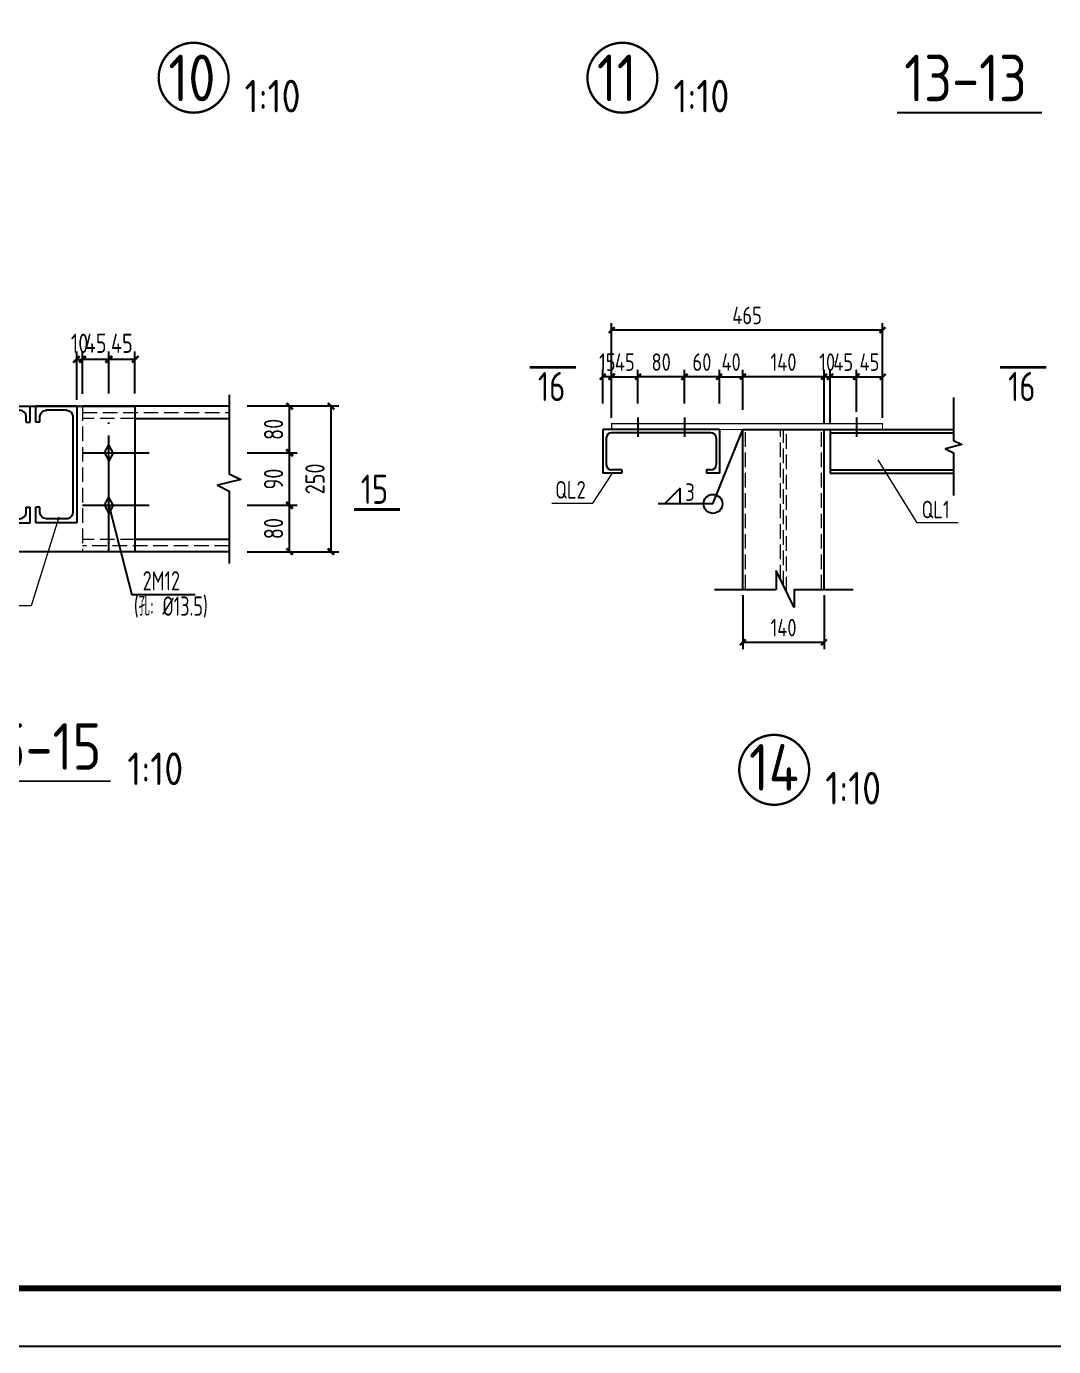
# Model space of a CAD drawing. Header units: millimetres. Extents: x 865974 to 875117, y 41124 to 44891.
# Drawn here: x 869996.1 to 870172.4, y 41123.6 to 41350.1 of the extents above; entities that cross this region are included whole.
import ezdxf

# ---------------------------------------------------------------- set-up
doc = ezdxf.new("R2010")
doc.units = ezdxf.units.MM
doc.header["$LTSCALE"] = 1000
doc.header["$MEASUREMENT"] = 0
doc.linetypes.add('DASH', pattern=[0.35, 0.25, -0.1])
doc.linetypes.add('DOTE', pattern=[2.42, 2, -0.2, 0.02, -0.2])
for name, color, linetype, lineweight in [('1', 4, 'Continuous', 70), ('D3', 62, 'Continuous', 9), ('LZ', 64, 'Continuous', 9), ('数字', 3, 'Continuous', 9)]:
    doc.layers.add(name, color=color, linetype=linetype, lineweight=lineweight)
for name, color, linetype in [('AXIS', 3, 'Continuous'), ('D1', 112, 'Continuous'), ('D2', 6, 'Continuous'), ('DIM', 7, 'Continuous'), ('DOTE', 1, 'DOTE'), ('M_Thin', 7, 'Continuous'), ('PUB_DIM', 3, 'Continuous'), ('文字', 7, 'Continuous'), ('标注', 7, 'Continuous'), ('桩', 6, 'Continuous')]:
    doc.layers.add(name, color=color, linetype=linetype)
doc.styles.add('GBHZ', font='gbenor.shx', dxfattribs={"width": 0.9, "bigfont": 'gbcbig.shx'})
doc.dimstyles.new('Y10', dxfattribs={"dimscale": 0, "dimtxt": 3, "dimasz": 0.01, "dimexe": 1.2, "dimexo": 1, "dimgap": 1, "dimtad": 1, "dimdec": 0, "dimlfac": 10, "dimzin": 0, "dimdsep": 46, "dimtxsty": 'GBHZ', "dimblk1": 'DX', "dimblk2": 'DX', "dimsah": 1, "dimcen": 0.09, "dimdle": 1, "dimadec": 0, "dimazin": 0, "dimtfac": 1, "dimtdec": 0, "dimtix": 1, "dimtmove": 2, "dimatfit": 3, "dimldrblk": 'DX', "dimfxl": 0, "dimtolj": 1, "dimtzin": 0, "dimarcsym": 0})
doc.dimstyles.new('Y10(110)', dxfattribs={"dimscale": 1.1, "dimtxt": 3, "dimasz": 0.01, "dimexe": 1.2, "dimexo": 1, "dimgap": 1, "dimtad": 1, "dimdec": 0, "dimlfac": 10, "dimzin": 0, "dimdsep": 46, "dimtxsty": 'GBHZ', "dimblk1": 'DX', "dimblk2": 'DX', "dimsah": 1, "dimcen": 0.09, "dimdle": 1, "dimadec": 0, "dimazin": 0, "dimtfac": 1, "dimtdec": 0, "dimtix": 1, "dimtmove": 2, "dimatfit": 3, "dimldrblk": 'DX', "dimfxl": 0, "dimtolj": 1, "dimtzin": 0, "dimarcsym": 0})

# ---------------------------------------------------------------- blocks, each defined once
blk = doc.blocks.new('DX')
at = {"color": 0, "linetype": 'ByBlock', "const_width": 40}
blk.add_lwpolyline([(-54, -51), (46, 49)], dxfattribs=at)
blk = doc.blocks.new('*D566')
at = {"layer": 'Defpoints', "color": 0, "linetype": 'ByBlock', "transparency": 16777216}
for p in [(870032.84, 41285.01), (870032.84, 41259.97), (870048.34, 41259.97)]:
    blk.add_point(p, dxfattribs=at)
at = {"layer": 'DIM', "color": 0, "linetype": 'ByBlock', "lineweight": -2, "transparency": 16777216}
for p, q in [((870033.94, 41285.01), (870049.66, 41285.01)), ((870048.34, 41285), (870048.34, 41259.98)), ((870033.94, 41259.97), (870049.66, 41259.97))]:
    blk.add_line(p, q, dxfattribs=at)
at = {"layer": 'DIM', "color": 0, "linetype": 'ByBlock', "lineweight": -2, "transparency": 16777216, "xscale": 0.011, "yscale": 0.011, "zscale": 0.011}
for p, rotation in [((870048.34, 41285.01), 90), ((870048.34, 41259.97), 270)]:
    blk.add_blockref('DX', p, dxfattribs=dict(at, rotation=rotation))
at = {"layer": 'DIM', "color": 0, "linetype": 'ByBlock', "transparency": 16777216, "insert": (870045.59, 41272.49), "char_height": 3.3, "attachment_point": 5, "rotation": 90, "style": 'GBHZ'}
blk.add_mtext('\\A1;250', dxfattribs=at)
blk = doc.blocks.new('*D567')
at = {"layer": 'Defpoints', "color": 0, "linetype": 'ByBlock', "transparency": 16777216}
for p in [(870010.19, 41293.01), (870010.19, 41286.06), (870014.69, 41286.06)]:
    blk.add_point(p, dxfattribs=at)
at = {"layer": 'DIM', "color": 0, "linetype": 'ByBlock', "lineweight": -2, "transparency": 16777216}
for p, q in [((870010.18, 41293.01), (870010.17, 41293.01)), ((870010.19, 41287.16), (870010.19, 41294.33)), ((870014.69, 41293.01), (870010.19, 41293.01)), ((870014.69, 41287.16), (870014.69, 41294.33)), ((870014.7, 41293.01), (870014.71, 41293.01))]:
    blk.add_line(p, q, dxfattribs=at)
at = {"layer": 'DIM', "color": 0, "linetype": 'ByBlock', "lineweight": -2, "transparency": 16777216, "xscale": 0.011, "yscale": 0.011, "zscale": 0.011}
blk.add_blockref('DX', (870010.19, 41293.01), dxfattribs=at)
at = {"layer": 'DIM', "color": 0, "linetype": 'ByBlock', "lineweight": -2, "transparency": 16777216, "xscale": 0.011, "yscale": 0.011, "zscale": 0.011, "rotation": 180}
blk.add_blockref('DX', (870014.69, 41293.01), dxfattribs=at)
at = {"layer": 'DIM', "color": 0, "linetype": 'ByBlock', "transparency": 16777216, "insert": (870012.44, 41295.76), "char_height": 3.3, "attachment_point": 5, "style": 'GBHZ'}
blk.add_mtext('\\A1;45', dxfattribs=at)
blk = doc.blocks.new('*D568')
at = {"layer": 'Defpoints', "color": 0, "linetype": 'ByBlock', "transparency": 16777216}
for p in [(870005.69, 41293.01), (870005.69, 41286.01), (870004.69, 41284.97)]:
    blk.add_point(p, dxfattribs=at)
at = {"layer": 'DIM', "color": 0, "linetype": 'ByBlock', "lineweight": -2, "transparency": 16777216}
for p, q in [((870004.68, 41293.01), (870004.67, 41293.01)), ((870004.69, 41286.07), (870004.69, 41294.33)), ((870004.69, 41293.01), (870005.69, 41293.01)), ((870005.69, 41287.11), (870005.69, 41294.33)), ((870005.7, 41293.01), (870005.71, 41293.01))]:
    blk.add_line(p, q, dxfattribs=at)
at = {"layer": 'DIM', "color": 0, "linetype": 'ByBlock', "lineweight": -2, "transparency": 16777216, "xscale": 0.011, "yscale": 0.011, "zscale": 0.011}
blk.add_blockref('DX', (870004.69, 41293.01), dxfattribs=at)
at = {"layer": 'DIM', "color": 0, "linetype": 'ByBlock', "lineweight": -2, "transparency": 16777216, "xscale": 0.011, "yscale": 0.011, "zscale": 0.011, "rotation": 180}
blk.add_blockref('DX', (870005.69, 41293.01), dxfattribs=at)
at = {"layer": 'DIM', "color": 0, "linetype": 'ByBlock', "transparency": 16777216, "insert": (870005.19, 41295.76), "char_height": 3.3, "attachment_point": 5, "style": 'GBHZ'}
blk.add_mtext('\\A1;10', dxfattribs=at)
blk = doc.blocks.new('*D569')
at = {"layer": 'Defpoints', "color": 0, "linetype": 'ByBlock', "transparency": 16777216}
for p in [(870010.19, 41293.02), (870005.69, 41286.01), (870010.19, 41286.08)]:
    blk.add_point(p, dxfattribs=at)
at = {"layer": 'DIM', "color": 0, "linetype": 'ByBlock', "lineweight": -2, "transparency": 16777216}
for p, q in [((870005.68, 41293.02), (870005.67, 41293.02)), ((870005.69, 41287.11), (870005.69, 41294.34)), ((870005.69, 41293.02), (870010.19, 41293.02)), ((870010.19, 41287.18), (870010.19, 41294.34)), ((870010.2, 41293.02), (870010.21, 41293.02))]:
    blk.add_line(p, q, dxfattribs=at)
at = {"layer": 'DIM', "color": 0, "linetype": 'ByBlock', "lineweight": -2, "transparency": 16777216, "xscale": 0.011, "yscale": 0.011, "zscale": 0.011}
blk.add_blockref('DX', (870005.69, 41293.02), dxfattribs=at)
at = {"layer": 'DIM', "color": 0, "linetype": 'ByBlock', "lineweight": -2, "transparency": 16777216, "xscale": 0.011, "yscale": 0.011, "zscale": 0.011, "rotation": 180}
blk.add_blockref('DX', (870010.19, 41293.02), dxfattribs=at)
at = {"layer": 'DIM', "color": 0, "linetype": 'ByBlock', "transparency": 16777216, "insert": (870007.94, 41295.77), "char_height": 3.3, "attachment_point": 5, "style": 'GBHZ'}
blk.add_mtext('\\A1;45', dxfattribs=at)
blk = doc.blocks.new('*D570')
at = {"layer": 'Defpoints', "color": 0, "linetype": 'ByBlock', "transparency": 16777216}
for p in [(870032.84, 41267.96), (870041.23, 41267.96), (870032.84, 41259.97)]:
    blk.add_point(p, dxfattribs=at)
at = {"layer": 'DIM', "color": 0, "linetype": 'ByBlock', "lineweight": -2, "transparency": 16777216}
for p, q in [((870033.94, 41267.96), (870042.55, 41267.96)), ((870041.23, 41259.98), (870041.23, 41267.95)), ((870033.94, 41259.97), (870042.55, 41259.97))]:
    blk.add_line(p, q, dxfattribs=at)
at = {"layer": 'DIM', "color": 0, "linetype": 'ByBlock', "lineweight": -2, "transparency": 16777216, "xscale": 0.011, "yscale": 0.011, "zscale": 0.011}
for p, rotation in [((870041.23, 41267.96), 90), ((870041.23, 41259.97), 270)]:
    blk.add_blockref('DX', p, dxfattribs=dict(at, rotation=rotation))
at = {"layer": 'DIM', "color": 0, "linetype": 'ByBlock', "transparency": 16777216, "insert": (870038.48, 41263.97), "char_height": 3.3, "attachment_point": 5, "rotation": 90, "style": 'GBHZ'}
blk.add_mtext('\\A1;80', dxfattribs=at)
blk = doc.blocks.new('*D571')
at = {"layer": 'Defpoints', "color": 0, "linetype": 'ByBlock', "transparency": 16777216}
for p in [(870032.84, 41276.97), (870041.23, 41276.97), (870032.84, 41267.96)]:
    blk.add_point(p, dxfattribs=at)
at = {"layer": 'DIM', "color": 0, "linetype": 'ByBlock', "lineweight": -2, "transparency": 16777216}
for p, q in [((870033.94, 41276.97), (870042.55, 41276.97)), ((870041.23, 41267.97), (870041.23, 41276.96)), ((870033.94, 41267.96), (870042.55, 41267.96))]:
    blk.add_line(p, q, dxfattribs=at)
at = {"layer": 'DIM', "color": 0, "linetype": 'ByBlock', "lineweight": -2, "transparency": 16777216, "xscale": 0.011, "yscale": 0.011, "zscale": 0.011}
for p, rotation in [((870041.23, 41276.97), 90), ((870041.23, 41267.96), 270)]:
    blk.add_blockref('DX', p, dxfattribs=dict(at, rotation=rotation))
at = {"layer": 'DIM', "color": 0, "linetype": 'ByBlock', "transparency": 16777216, "insert": (870038.48, 41272.47), "char_height": 3.3, "attachment_point": 5, "rotation": 90, "style": 'GBHZ'}
blk.add_mtext('\\A1;90', dxfattribs=at)
blk = doc.blocks.new('*D572')
at = {"layer": 'Defpoints', "color": 0, "linetype": 'ByBlock', "transparency": 16777216}
for p in [(870032.84, 41285.01), (870041.23, 41285.01), (870032.84, 41276.97)]:
    blk.add_point(p, dxfattribs=at)
at = {"layer": 'DIM', "color": 0, "linetype": 'ByBlock', "lineweight": -2, "transparency": 16777216}
for p, q in [((870033.94, 41285.01), (870042.55, 41285.01)), ((870041.23, 41276.98), (870041.23, 41285)), ((870033.94, 41276.97), (870042.55, 41276.97))]:
    blk.add_line(p, q, dxfattribs=at)
at = {"layer": 'DIM', "color": 0, "linetype": 'ByBlock', "lineweight": -2, "transparency": 16777216, "xscale": 0.011, "yscale": 0.011, "zscale": 0.011}
for p, rotation in [((870041.23, 41285.01), 90), ((870041.23, 41276.97), 270)]:
    blk.add_blockref('DX', p, dxfattribs=dict(at, rotation=rotation))
at = {"layer": 'DIM', "color": 0, "linetype": 'ByBlock', "transparency": 16777216, "insert": (870038.48, 41280.99), "char_height": 3.3, "attachment_point": 5, "rotation": 90, "style": 'GBHZ'}
blk.add_mtext('\\A1;80', dxfattribs=at)
blk = doc.blocks.new('fe')
at = {"layer": 'D2'}
for p, q in [((868173.85, 41251.28, 15.4), (868180.85, 41251.28, 15.4)), ((868173.85, 41251.28, 15.4), (868173.85, 41231.28, 15.4)), ((868175.61, 41250.59, 15.4), (868179.09, 41250.6, 15.4)), ((868180.84, 41248.57, 15.4), (868180.85, 41251.28, 15.4)), ((868174.53, 41249.41, 15.4), (868174.53, 41233.04, 15.4)), ((868180.17, 41248.57, 15.4), (868180.17, 41249.51, 15.4)), ((868180.17, 41248.57, 15.4), (868180.84, 41248.57, 15.4)), ((868180.17, 41233.04, 15.4), (868180.18, 41233.98, 15.4)), ((868180.18, 41233.98, 15.4), (868180.85, 41233.98, 15.4)), ((868180.85, 41231.28, 15.4), (868180.85, 41233.98, 15.4)), ((868175.61, 41231.95, 15.4), (868179.09, 41231.96, 15.4)), ((868173.85, 41231.28, 15.4), (868180.85, 41231.28, 15.4))]:
    blk.add_line(p, q, dxfattribs=at)
for centre, start, end in [((868175.61, 41249.51, 15.4), 89.9549, 185.6464), ((868179.09, 41249.52, 15.4), 359.9549, 89.9549), ((868175.61, 41233.04, 15.4), 179.9549, 269.9549), ((868179.09, 41233.04, 15.4), 269.9549, 359.9549)]:
    blk.add_arc(centre, 1.08, start, end, dxfattribs=at)
blk = doc.blocks.new('*D626')
at = {"layer": 'Defpoints', "color": 0, "linetype": 'ByBlock', "transparency": 16777216}
for p in [(870119.02, 41290.03), (870119.02, 41283.34), (870133.02, 41280.97)]:
    blk.add_point(p, dxfattribs=at)
at = {"layer": 'DIM', "color": 0, "linetype": 'ByBlock', "lineweight": -2, "transparency": 16777216}
for p, q in [((870119.02, 41284.34), (870119.02, 41291.23)), ((870133.02, 41281.97), (870133.02, 41291.23)), ((870133.01, 41290.03), (870119.03, 41290.03))]:
    blk.add_line(p, q, dxfattribs=at)
at = {"layer": 'DIM', "color": 0, "linetype": 'ByBlock', "lineweight": -2, "transparency": 16777216, "xscale": 0.01, "yscale": 0.01, "zscale": 0.01, "rotation": 180}
blk.add_blockref('DX', (870119.02, 41290.03), dxfattribs=at)
at = {"layer": 'DIM', "color": 0, "linetype": 'ByBlock', "lineweight": -2, "transparency": 16777216, "xscale": 0.01, "yscale": 0.01, "zscale": 0.01}
blk.add_blockref('DX', (870133.02, 41290.03), dxfattribs=at)
at = {"layer": 'DIM', "color": 0, "linetype": 'ByBlock', "transparency": 16777216, "insert": (870126.02, 41292.53), "char_height": 3, "attachment_point": 5, "style": 'GBHZ'}
blk.add_mtext('\\A1;140', dxfattribs=at)
blk = doc.blocks.new('*D627')
at = {"layer": 'Defpoints', "color": 0, "linetype": 'ByBlock', "transparency": 16777216}
for p in [(870119.02, 41253.52), (870133.02, 41253.52), (870133.02, 41244.47)]:
    blk.add_point(p, dxfattribs=at)
at = {"layer": 'DIM', "color": 0, "linetype": 'ByBlock', "lineweight": -2, "transparency": 16777216}
for p, q in [((870119.02, 41252.52), (870119.02, 41243.27)), ((870133.02, 41252.52), (870133.02, 41243.27)), ((870119.03, 41244.47), (870133.01, 41244.47))]:
    blk.add_line(p, q, dxfattribs=at)
at = {"layer": 'DIM', "color": 0, "linetype": 'ByBlock', "lineweight": -2, "transparency": 16777216, "xscale": 0.01, "yscale": 0.01, "zscale": 0.01, "rotation": 180}
blk.add_blockref('DX', (870119.02, 41244.47), dxfattribs=at)
at = {"layer": 'DIM', "color": 0, "linetype": 'ByBlock', "lineweight": -2, "transparency": 16777216, "xscale": 0.01, "yscale": 0.01, "zscale": 0.01}
blk.add_blockref('DX', (870133.02, 41244.47), dxfattribs=at)
at = {"layer": 'DIM', "color": 0, "linetype": 'ByBlock', "transparency": 16777216, "insert": (870126.02, 41246.97), "char_height": 3, "attachment_point": 5, "style": 'GBHZ'}
blk.add_mtext('\\A1;140', dxfattribs=at)
blk = doc.blocks.new('*D641')
at = {"layer": 'Defpoints', "color": 0, "linetype": 'ByBlock', "transparency": 16777216}
for p in [(870109.02, 41290.03), (870109.02, 41284.44), (870115.02, 41284.44)]:
    blk.add_point(p, dxfattribs=at)
at = {"layer": 'DIM', "color": 0, "linetype": 'ByBlock', "lineweight": -2, "transparency": 16777216}
for p, q in [((870109.02, 41285.44), (870109.02, 41291.23)), ((870115.02, 41285.44), (870115.02, 41291.23)), ((870115.01, 41290.03), (870109.03, 41290.03))]:
    blk.add_line(p, q, dxfattribs=at)
at = {"layer": 'DIM', "color": 0, "linetype": 'ByBlock', "lineweight": -2, "transparency": 16777216, "xscale": 0.01, "yscale": 0.01, "zscale": 0.01, "rotation": 180}
blk.add_blockref('DX', (870109.02, 41290.03), dxfattribs=at)
at = {"layer": 'DIM', "color": 0, "linetype": 'ByBlock', "lineweight": -2, "transparency": 16777216, "xscale": 0.01, "yscale": 0.01, "zscale": 0.01}
blk.add_blockref('DX', (870115.02, 41290.03), dxfattribs=at)
at = {"layer": 'DIM', "color": 0, "linetype": 'ByBlock', "transparency": 16777216, "insert": (870112.02, 41292.53), "char_height": 3, "attachment_point": 5, "style": 'GBHZ'}
blk.add_mtext('\\A1;60', dxfattribs=at)
blk = doc.blocks.new('*D642')
at = {"layer": 'Defpoints', "color": 0, "linetype": 'ByBlock', "transparency": 16777216}
for p in [(870101.02, 41290.03), (870101.02, 41284.44), (870109.02, 41284.44)]:
    blk.add_point(p, dxfattribs=at)
at = {"layer": 'DIM', "color": 0, "linetype": 'ByBlock', "lineweight": -2, "transparency": 16777216}
for p, q in [((870101.02, 41285.44), (870101.02, 41291.23)), ((870109.02, 41285.44), (870109.02, 41291.23)), ((870109.01, 41290.03), (870101.03, 41290.03))]:
    blk.add_line(p, q, dxfattribs=at)
at = {"layer": 'DIM', "color": 0, "linetype": 'ByBlock', "lineweight": -2, "transparency": 16777216, "xscale": 0.01, "yscale": 0.01, "zscale": 0.01, "rotation": 180}
blk.add_blockref('DX', (870101.02, 41290.03), dxfattribs=at)
at = {"layer": 'DIM', "color": 0, "linetype": 'ByBlock', "lineweight": -2, "transparency": 16777216, "xscale": 0.01, "yscale": 0.01, "zscale": 0.01}
blk.add_blockref('DX', (870109.02, 41290.03), dxfattribs=at)
at = {"layer": 'DIM', "color": 0, "linetype": 'ByBlock', "transparency": 16777216, "insert": (870105.02, 41292.53), "char_height": 3, "attachment_point": 5, "style": 'GBHZ'}
blk.add_mtext('\\A1;80', dxfattribs=at)
blk = doc.blocks.new('*D643')
at = {"layer": 'Defpoints', "color": 0, "linetype": 'ByBlock', "transparency": 16777216}
for p in [(870119.02, 41290.03), (870115.02, 41284.44), (870119.02, 41284.44)]:
    blk.add_point(p, dxfattribs=at)
at = {"layer": 'DIM', "color": 0, "linetype": 'ByBlock', "lineweight": -2, "transparency": 16777216}
for p, q in [((870115.02, 41285.44), (870115.02, 41291.23)), ((870119.02, 41285.44), (870119.02, 41291.23)), ((870115.01, 41290.03), (870115, 41290.03)), ((870115.02, 41290.03), (870119.02, 41290.03)), ((870119.03, 41290.03), (870119.04, 41290.03))]:
    blk.add_line(p, q, dxfattribs=at)
at = {"layer": 'DIM', "color": 0, "linetype": 'ByBlock', "lineweight": -2, "transparency": 16777216, "xscale": 0.01, "yscale": 0.01, "zscale": 0.01}
blk.add_blockref('DX', (870115.02, 41290.03), dxfattribs=at)
at = {"layer": 'DIM', "color": 0, "linetype": 'ByBlock', "lineweight": -2, "transparency": 16777216, "xscale": 0.01, "yscale": 0.01, "zscale": 0.01, "rotation": 180}
blk.add_blockref('DX', (870119.02, 41290.03), dxfattribs=at)
at = {"layer": 'DIM', "color": 0, "linetype": 'ByBlock', "transparency": 16777216, "insert": (870117.02, 41292.53), "char_height": 3, "attachment_point": 5, "style": 'GBHZ'}
blk.add_mtext('\\A1;40', dxfattribs=at)
blk = doc.blocks.new('*D644')
at = {"layer": 'Defpoints', "color": 0, "linetype": 'ByBlock', "transparency": 16777216}
for p in [(870101.02, 41290.03), (870101.02, 41284.44), (870096.51, 41281.97)]:
    blk.add_point(p, dxfattribs=at)
at = {"layer": 'DIM', "color": 0, "linetype": 'ByBlock', "lineweight": -2, "transparency": 16777216}
for p, q in [((870096.51, 41282.97), (870096.51, 41291.23)), ((870101.02, 41285.44), (870101.02, 41291.23)), ((870096.5, 41290.03), (870096.49, 41290.03)), ((870096.51, 41290.03), (870101.02, 41290.03)), ((870101.03, 41290.03), (870101.04, 41290.03))]:
    blk.add_line(p, q, dxfattribs=at)
at = {"layer": 'DIM', "color": 0, "linetype": 'ByBlock', "lineweight": -2, "transparency": 16777216, "xscale": 0.01, "yscale": 0.01, "zscale": 0.01}
blk.add_blockref('DX', (870096.51, 41290.03), dxfattribs=at)
at = {"layer": 'DIM', "color": 0, "linetype": 'ByBlock', "lineweight": -2, "transparency": 16777216, "xscale": 0.01, "yscale": 0.01, "zscale": 0.01, "rotation": 180}
blk.add_blockref('DX', (870101.02, 41290.03), dxfattribs=at)
at = {"layer": 'DIM', "color": 0, "linetype": 'ByBlock', "transparency": 16777216, "insert": (870098.77, 41292.53), "char_height": 3, "attachment_point": 5, "style": 'GBHZ'}
blk.add_mtext('\\A1;45', dxfattribs=at)
blk = doc.blocks.new('*D645')
at = {"layer": 'Defpoints', "color": 0, "linetype": 'ByBlock', "transparency": 16777216}
for p in [(870095.02, 41290.03), (870095.02, 41284.44), (870096.51, 41281.97)]:
    blk.add_point(p, dxfattribs=at)
at = {"layer": 'DIM', "color": 0, "linetype": 'ByBlock', "lineweight": -2, "transparency": 16777216}
for p, q in [((870095.02, 41285.44), (870095.02, 41291.23)), ((870096.51, 41282.97), (870096.51, 41291.23)), ((870095.01, 41290.03), (870095, 41290.03)), ((870096.51, 41290.03), (870095.02, 41290.03)), ((870096.52, 41290.03), (870096.53, 41290.03))]:
    blk.add_line(p, q, dxfattribs=at)
at = {"layer": 'DIM', "color": 0, "linetype": 'ByBlock', "lineweight": -2, "transparency": 16777216, "xscale": 0.01, "yscale": 0.01, "zscale": 0.01}
blk.add_blockref('DX', (870095.02, 41290.03), dxfattribs=at)
at = {"layer": 'DIM', "color": 0, "linetype": 'ByBlock', "lineweight": -2, "transparency": 16777216, "xscale": 0.01, "yscale": 0.01, "zscale": 0.01, "rotation": 180}
blk.add_blockref('DX', (870096.51, 41290.03), dxfattribs=at)
at = {"layer": 'DIM', "color": 0, "linetype": 'ByBlock', "transparency": 16777216, "insert": (870095.77, 41292.53), "char_height": 3, "attachment_point": 5, "style": 'GBHZ'}
blk.add_mtext('\\A1;15', dxfattribs=at)
blk = doc.blocks.new('*D646')
at = {"layer": 'Defpoints', "color": 0, "linetype": 'ByBlock', "transparency": 16777216}
for p in [(870134.02, 41290.03), (870133.02, 41280.97), (870134.02, 41280.97)]:
    blk.add_point(p, dxfattribs=at)
at = {"layer": 'DIM', "color": 0, "linetype": 'ByBlock', "lineweight": -2, "transparency": 16777216}
for p, q in [((870133.02, 41281.97), (870133.02, 41291.23)), ((870134.02, 41281.97), (870134.02, 41291.23)), ((870133.01, 41290.03), (870133, 41290.03)), ((870133.02, 41290.03), (870134.02, 41290.03)), ((870134.03, 41290.03), (870134.04, 41290.03))]:
    blk.add_line(p, q, dxfattribs=at)
at = {"layer": 'DIM', "color": 0, "linetype": 'ByBlock', "lineweight": -2, "transparency": 16777216, "xscale": 0.01, "yscale": 0.01, "zscale": 0.01}
blk.add_blockref('DX', (870133.02, 41290.03), dxfattribs=at)
at = {"layer": 'DIM', "color": 0, "linetype": 'ByBlock', "lineweight": -2, "transparency": 16777216, "xscale": 0.01, "yscale": 0.01, "zscale": 0.01, "rotation": 180}
blk.add_blockref('DX', (870134.02, 41290.03), dxfattribs=at)
at = {"layer": 'DIM', "color": 0, "linetype": 'ByBlock', "transparency": 16777216, "insert": (870133.52, 41292.53), "char_height": 3, "attachment_point": 5, "style": 'GBHZ'}
blk.add_mtext('\\A1;10', dxfattribs=at)
blk = doc.blocks.new('*D647')
at = {"layer": 'Defpoints', "color": 0, "linetype": 'ByBlock', "transparency": 16777216}
for p in [(870138.52, 41290.03), (870138.52, 41283), (870134.02, 41280.97)]:
    blk.add_point(p, dxfattribs=at)
at = {"layer": 'DIM', "color": 0, "linetype": 'ByBlock', "lineweight": -2, "transparency": 16777216}
for p, q in [((870134.02, 41281.97), (870134.02, 41291.23)), ((870138.52, 41284), (870138.52, 41291.23)), ((870134.01, 41290.03), (870134, 41290.03)), ((870134.02, 41290.03), (870138.52, 41290.03)), ((870138.53, 41290.03), (870138.54, 41290.03))]:
    blk.add_line(p, q, dxfattribs=at)
at = {"layer": 'DIM', "color": 0, "linetype": 'ByBlock', "lineweight": -2, "transparency": 16777216, "xscale": 0.01, "yscale": 0.01, "zscale": 0.01}
blk.add_blockref('DX', (870134.02, 41290.03), dxfattribs=at)
at = {"layer": 'DIM', "color": 0, "linetype": 'ByBlock', "lineweight": -2, "transparency": 16777216, "xscale": 0.01, "yscale": 0.01, "zscale": 0.01, "rotation": 180}
blk.add_blockref('DX', (870138.52, 41290.03), dxfattribs=at)
at = {"layer": 'DIM', "color": 0, "linetype": 'ByBlock', "transparency": 16777216, "insert": (870136.27, 41292.53), "char_height": 3, "attachment_point": 5, "style": 'GBHZ'}
blk.add_mtext('\\A1;45', dxfattribs=at)
blk = doc.blocks.new('*D648')
at = {"layer": 'Defpoints', "color": 0, "linetype": 'ByBlock', "transparency": 16777216}
for p in [(870143.02, 41290.03), (870138.52, 41283), (870143.02, 41281.97)]:
    blk.add_point(p, dxfattribs=at)
at = {"layer": 'DIM', "color": 0, "linetype": 'ByBlock', "lineweight": -2, "transparency": 16777216}
for p, q in [((870138.52, 41284), (870138.52, 41291.23)), ((870143.02, 41282.97), (870143.02, 41291.23)), ((870138.51, 41290.03), (870138.5, 41290.03)), ((870138.52, 41290.03), (870143.02, 41290.03)), ((870143.03, 41290.03), (870143.04, 41290.03))]:
    blk.add_line(p, q, dxfattribs=at)
at = {"layer": 'DIM', "color": 0, "linetype": 'ByBlock', "lineweight": -2, "transparency": 16777216, "xscale": 0.01, "yscale": 0.01, "zscale": 0.01}
blk.add_blockref('DX', (870138.52, 41290.03), dxfattribs=at)
at = {"layer": 'DIM', "color": 0, "linetype": 'ByBlock', "lineweight": -2, "transparency": 16777216, "xscale": 0.01, "yscale": 0.01, "zscale": 0.01, "rotation": 180}
blk.add_blockref('DX', (870143.02, 41290.03), dxfattribs=at)
at = {"layer": 'DIM', "color": 0, "linetype": 'ByBlock', "transparency": 16777216, "insert": (870140.77, 41292.53), "char_height": 3, "attachment_point": 5, "style": 'GBHZ'}
blk.add_mtext('\\A1;45', dxfattribs=at)
blk = doc.blocks.new('*D649')
at = {"layer": 'Defpoints', "color": 0, "linetype": 'ByBlock', "transparency": 16777216}
for p in [(870096.51, 41298.03), (870096.51, 41281.97), (870143.02, 41281.97)]:
    blk.add_point(p, dxfattribs=at)
at = {"layer": 'DIM', "color": 0, "linetype": 'ByBlock', "lineweight": -2, "transparency": 16777216}
for p, q in [((870096.51, 41282.97), (870096.51, 41299.23)), ((870143.01, 41298.03), (870096.52, 41298.03)), ((870143.02, 41282.97), (870143.02, 41299.23))]:
    blk.add_line(p, q, dxfattribs=at)
at = {"layer": 'DIM', "color": 0, "linetype": 'ByBlock', "lineweight": -2, "transparency": 16777216, "xscale": 0.01, "yscale": 0.01, "zscale": 0.01, "rotation": 180}
blk.add_blockref('DX', (870096.51, 41298.03), dxfattribs=at)
at = {"layer": 'DIM', "color": 0, "linetype": 'ByBlock', "lineweight": -2, "transparency": 16777216, "xscale": 0.01, "yscale": 0.01, "zscale": 0.01}
blk.add_blockref('DX', (870143.02, 41298.03), dxfattribs=at)
at = {"layer": 'DIM', "color": 0, "linetype": 'ByBlock', "transparency": 16777216, "insert": (870119.77, 41300.53), "char_height": 3, "attachment_point": 5, "style": 'GBHZ'}
blk.add_mtext('\\A1;465', dxfattribs=at)

msp = doc.modelspace()

# ---------------------------------------------------------------- linework, layer by layer
msp.add_line((870610.986, 41123.604), (869769.986, 41123.604))
at = {"color": 0, "const_width": 1}
msp.add_lwpolyline([(870600.986, 41133.604), (869794.986, 41133.604), (869794.986, 41707.604), (870600.986, 41707.604)], close=True, dxfattribs=at)
at = {"linetype": 'ByBlock', "ltscale": 0.5, "const_width": 0.4}
for points in [[(870018.756, 41341.332, 1), (870030.756, 41341.332, 1)], [(870092.363, 41341.332, 1), (870104.363, 41341.332, 1)], [(870118.416, 41222.572, 1), (870130.416, 41222.572, 1)]]:
    msp.add_lwpolyline(points, format="xyb", close=True, dxfattribs=at)
at = {"layer": '1', "const_width": 0.48}
for points in [[(870090.39, 41291.629), (870082.468, 41291.629)], [(870171.113, 41291.629), (870163.19, 41291.629)], [(870052.292, 41267.236), (870060.214, 41267.236)]]:
    msp.add_lwpolyline(points, dxfattribs=at)
at = {"layer": 'D1', "color": 251}
for p, q in [((870113.91, 41268.205), (870119.022, 41280.975)), ((870108.274, 41270.91), (870105.569, 41268.205)), ((870108.274, 41268.205), (870108.274, 41270.91)), ((870010.191, 41267.964), (870014.176, 41252.593)), ((870113.91, 41268.205), (870104.501, 41268.205)), ((870127.857, 41250.437), (870124.78, 41256.759)), ((870124.78, 41256.759), (870124.78, 41253.523)), ((870024.999, 41252.593), (870014.176, 41252.593)), ((870114.194, 41253.523), (870124.78, 41253.523)), ((870127.857, 41253.523), (870137.963, 41253.523)), ((870127.857, 41253.523), (870127.857, 41250.437))]:
    msp.add_line(p, q, dxfattribs=at)
msp.add_circle((870113.91, 41268.205), 1.629, dxfattribs=at)
at = {"layer": 'D2'}
for p, q in [((869997.192, 41284.967), (870004.691, 41284.967)), ((870005.691, 41284.967), (870014.691, 41284.967)), ((870030.844, 41284.967), (870005.691, 41284.967)), ((870030.844, 41282.826), (870014.691, 41282.826)), ((870101.022, 41283.003), (870101.022, 41279.735)), ((870109.022, 41283.003), (870109.022, 41279.735)), ((870138.522, 41283.003), (870138.522, 41279.735)), ((870095.022, 41280.975), (870095.022, 41273.476)), ((870115.025, 41280.975), (870095.022, 41280.975)), ((870095.592, 41279.51), (870095.592, 41274.941)), ((870113.56, 41280.411), (870096.494, 41280.411)), ((870114.462, 41279.51), (870114.462, 41274.941)), ((870115.025, 41280.975), (870115.025, 41273.476)), ((870119.022, 41253.523), (870119.022, 41280.975)), ((870119.022, 41280.975), (870155.221, 41280.975)), ((870133.022, 41253.523), (870133.022, 41280.975)), ((870134.019, 41280.975), (870134.019, 41273.476)), ((870134.019, 41280.411), (870155.221, 41280.411)), ((870098.282, 41273.476), (870095.022, 41273.476)), ((870098.282, 41274.04), (870096.494, 41274.04)), ((870098.282, 41274.04), (870098.282, 41273.476)), ((870113.56, 41274.04), (870112.772, 41274.04)), ((870112.772, 41274.04), (870112.772, 41273.476)), ((870115.025, 41273.476), (870112.772, 41273.476)), ((870134.019, 41274.04), (870155.221, 41274.04)), ((870134.019, 41273.476), (870155.221, 41273.476)), ((870030.844, 41262.108), (870014.691, 41262.108)), ((870030.844, 41259.967), (870005.691, 41259.967))]:
    msp.add_line(p, q, dxfattribs=at)
for centre, start, end in [((870096.494, 41279.51), 90, 180), ((870113.56, 41279.51), 0, 90), ((870096.494, 41274.941), 180, 270), ((870113.56, 41274.941), 270, 0)]:
    msp.add_arc(centre, 0.902, start, end, dxfattribs=at)
at = {"layer": 'D3', "color": 251}
for p, q in [((870148.951, 41264.953), (870142.269, 41275.748)), ((870093.268, 41268.335), (870096.652, 41273.476)), ((870086.225, 41268.335), (870093.268, 41268.335)), ((870155.994, 41264.953), (870148.951, 41264.953))]:
    msp.add_line(p, q, dxfattribs=at)
at = {"layer": 'DOTE', "linetype": 'DOTE', "ltscale": 0.01}
for p, q in [((870010.191, 41259.967), (870010.191, 41283.896)), ((870005.691, 41276.967), (870017.142, 41276.967)), ((870005.691, 41267.964), (870017.142, 41267.964))]:
    msp.add_line(p, q, dxfattribs=at)
at = {"layer": 'LZ', "color": 251, "linetype": 'DASH', "ltscale": 0.01}
for p, q in [((870005.691, 41284.967), (870005.691, 41259.967)), ((870005.691, 41283.896), (870030.844, 41283.896)), ((870014.691, 41282.869), (870005.691, 41282.869)), ((870119.522, 41253.523), (870119.522, 41280.975)), ((870125.522, 41255.234), (870125.522, 41280.975)), ((870126.022, 41254.207), (870126.022, 41280.975)), ((870126.522, 41253.179), (870126.522, 41280.975)), ((870132.522, 41253.523), (870132.522, 41280.975)), ((870014.691, 41262.108), (870005.691, 41262.108)), ((870030.844, 41261.037), (870005.691, 41261.037))]:
    msp.add_line(p, q, dxfattribs=at)
at = {"layer": 'M_Thin', "color": 7}
for points in [[(870030.844, 41286.921), (870030.844, 41273.391), (870032.844, 41272.391), (870028.844, 41271.391), (870030.844, 41270.391), (870030.844, 41257.967)], [(870155.221, 41286.439), (870155.221, 41279.068), (870156.621, 41278.368), (870153.821, 41277.668), (870155.221, 41276.968), (870155.221, 41269.671)]]:
    msp.add_lwpolyline(points, dxfattribs=at)
at = {"layer": '数字'}
for p, q in [((870001.65, 41265.911), (869996.897, 41250.726)), ((869996.897, 41250.726), (869990.881, 41250.726))]:
    msp.add_line(p, q, dxfattribs=at)
at = {"layer": '文字', "color": 6, "const_width": 0.32}
for points in [[(870145.49, 41335.332), (870170.362, 41335.332)], [(869986.288, 41220.626), (870010.504, 41220.626)]]:
    msp.add_lwpolyline(points, dxfattribs=at)
at = {"layer": '标注'}
msp.add_lwpolyline([(869979.691, 41284.967), (870014.691, 41284.967), (870014.691, 41259.967), (869979.691, 41259.967)], close=True, dxfattribs=at)
at = {"layer": '标注', "const_width": 0.2}
msp.add_lwpolyline([(870143.022, 41281.975), (870096.514, 41281.975), (870096.514, 41280.975), (870143.022, 41280.975)], close=True, dxfattribs=at)
at = {"layer": '桩'}
for p, q in [((870009.442, 41276.967), (870010.191, 41278.348)), ((870009.442, 41276.967), (870010.191, 41275.585)), ((870010.939, 41276.967), (870010.191, 41278.348)), ((870010.939, 41276.967), (870010.191, 41275.585)), ((870009.442, 41267.964), (870010.191, 41269.345)), ((870009.442, 41267.964), (870010.191, 41266.582)), ((870010.939, 41267.964), (870010.191, 41269.345)), ((870010.939, 41267.964), (870010.191, 41266.582))]:
    msp.add_line(p, q, dxfattribs=at)

# ---------------------------------------------------------------- block references
at = {"layer": '标注'}
msp.add_blockref('fe', (1815.846, 33.687, -15.397), dxfattribs=at)
at = {"layer": '标注', "xscale": -1}
msp.add_blockref('fe', (1738178.537, 33.687, -15.397), dxfattribs=at)

# ---------------------------------------------------------------- texts
at = {"layer": 'AXIS', "style": 'GBHZ', "width": 0.8}
for s, p in [('2M12', (870016.027, 41253.359)), ('(孔: %%C13.5)', (870014.495, 41249.015))]:
    msp.add_text(s, height=3.3, dxfattribs=at).set_placement(p)
at = {"layer": 'PUB_DIM', "style": 'GBHZ', "width": 0.9}
for s, p in [('16', (870083.862, 41285.842)), ('16', (870164.584, 41285.842)), ('15', (870053.456, 41268.211))]:
    msp.add_text(s, height=5, dxfattribs=at).set_placement(p)
at = {"layer": '数字', "style": 'GBHZ', "width": 0.9}
for s, p in [('QL2', (870086.831, 41269.124)), ('3', (870109.166, 41268.714)), ('QL1', (870149.724, 41265.742))]:
    msp.add_text(s, height=3, dxfattribs=at).set_placement(p)
at = {"layer": '文字', "color": 6, "style": 'GBHZ'}
for s, height, p in [('10', 8, (870020.431, 41337.298)), ('11', 8, (870093.995, 41337.298)), ('13-13', 8, (870146.742, 41337.283)), ('1:10', 5.6, (870033.522, 41335.38, -0.009)), ('1:10', 5.6, (870107.129, 41335.38, -0.009)), ('15-15', 8, (869987.539, 41222.577)), ('14', 8, (870120.093, 41218.991)), ('1:10', 5.6, (870013.383, 41219.956)), ('1:10', 5.6, (870133.182, 41216.62, -0.009))]:
    msp.add_text(s, height=height, dxfattribs=at).set_placement(p)

# ---------------------------------------------------------------- dimensions: what is measured, and where the dimension line sits
at = {"layer": 'DIM', "linetype": 'ByBlock'}
for base, p1, p2, angle, picture, middle in [((870096.514, 41298.034), (870143.022, 41281.975), (870096.514, 41281.975), 0, '*D649', (870119.768, 41300.534)), ((870095.022, 41290.033), (870096.514, 41281.975), (870095.022, 41284.436), 0, '*D645', (870095.768, 41292.533)), ((870101.022, 41290.033), (870096.514, 41281.975), (870101.022, 41284.436), 0, '*D644', (870098.768, 41292.533)), ((870101.022, 41290.033), (870109.022, 41284.436), (870101.022, 41284.436), 180, '*D642', (870105.022, 41292.533)), ((870109.022, 41290.033), (870115.022, 41284.436), (870109.022, 41284.436), 180, '*D641', (870112.022, 41292.533)), ((870119.022, 41290.033), (870115.022, 41284.436), (870119.022, 41284.436), 0, '*D643', (870117.022, 41292.533)), ((870119.022, 41290.033), (870133.022, 41280.975), (870119.022, 41283.343), 0, '*D626', (870126.022, 41292.533)), ((870134.019, 41290.033), (870133.022, 41280.975), (870134.019, 41280.975), 0, '*D646', (870133.521, 41292.533)), ((870138.522, 41290.033), (870134.019, 41280.975), (870138.522, 41283.003), 0, '*D647', (870136.271, 41292.533)), ((870143.022, 41290.033), (870138.522, 41283.003), (870143.022, 41281.975), 0, '*D648', (870140.772, 41292.533)), ((870133.022, 41244.473), (870119.022, 41253.523), (870133.022, 41253.523), 0, '*D627', (870126.022, 41246.973))]:
    dim = msp.add_linear_dim(base=base, p1=p1, p2=p2, angle=angle, dimstyle='Y10', override={"dimscale": 1}, dxfattribs=at)
    dim.commit()
    dim.dimension.update_dxf_attribs({"geometry": picture, "text_midpoint": middle})
at = {"layer": 'DIM', "color": 6, "linetype": 'ByBlock'}
for base, p1, p2, picture, middle in [((870005.691, 41293.009), (870004.691, 41284.967), (870005.691, 41286.013), '*D568', (870005.191, 41295.759)), ((870010.191, 41293.023), (870005.691, 41286.013), (870010.191, 41286.077), '*D569', (870007.941, 41295.773))]:
    dim = msp.add_linear_dim(base=base, p1=p1, p2=p2, dimstyle='Y10(110)', override={"dimtxsty": 'GBHZ'}, dxfattribs=at)
    dim.commit()
    dim.dimension.update_dxf_attribs({"geometry": picture, "text_midpoint": middle})
for base, p1, p2, angle, picture, middle in [((870010.191, 41293.009), (870014.691, 41286.063), (870010.191, 41286.063), 180, '*D567', (870012.441, 41295.759)), ((870048.344, 41259.967), (870032.837, 41285.01), (870032.837, 41259.967), 90, '*D566', (870045.594, 41272.488)), ((870041.226, 41285.01), (870032.837, 41276.967), (870032.837, 41285.01), 90, '*D572', (870038.476, 41280.988)), ((870041.226, 41276.967), (870032.837, 41267.964), (870032.837, 41276.967), 90, '*D571', (870038.476, 41272.465)), ((870041.226, 41267.964), (870032.837, 41259.967), (870032.837, 41267.964), 90, '*D570', (870038.476, 41263.965))]:
    dim = msp.add_linear_dim(base=base, p1=p1, p2=p2, angle=angle, dimstyle='Y10(110)', override={"dimtxsty": 'GBHZ'}, dxfattribs=at)
    dim.commit()
    dim.dimension.update_dxf_attribs({"geometry": picture, "text_midpoint": middle})

doc.saveas('drawing.dxf')
